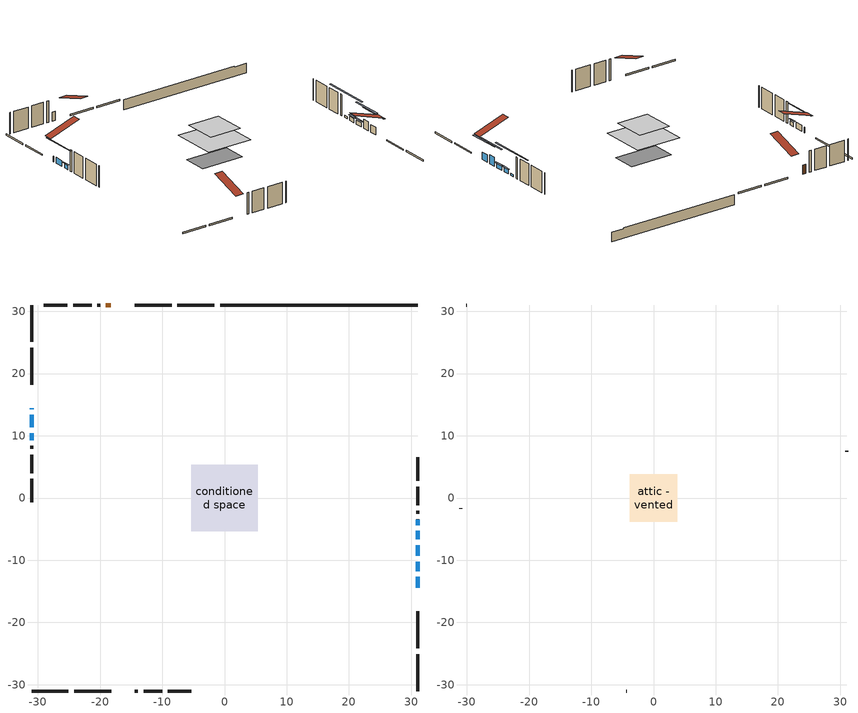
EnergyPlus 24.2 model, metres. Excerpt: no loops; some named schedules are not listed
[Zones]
conditioned space
 floor adiabatic (AdiabaticFloorConstruction): -5.37,-5.37 -5.37,5.37 5.37,5.37 5.37,-5.37 z2.75
 floor foundation (Slab1 construction): -5.1,-2.83 -5.1,2.83 5.1,2.83 5.1,-2.83 z-1.98
 wall outside (RimJoist1 construction): -1.62,31.01 -7.56,31.01 / -31.01,-31.01 -25.07,-31.01 / -31.01,31.01 -31.01,25.07 / 31.01,-31.01 31.01,-25.07 z0.31:0.61
 wall outside (RimJoist2 construction): -8.49,31.01 -14.44,31.01 / -24.14,-31.01 -18.19,-31.01 / -31.01,24.14 -31.01,18.19 / 31.01,-24.14 31.01,-18.19 z0.31:0.61
 wall outside (AdiabaticWallConstruction 1): -18.24,31.01 -19.05,31.01 z0.31:2.34
 wall outside (AdiabaticWallConstruction): -31.01,14.39 -31.01,14.3 z0.31:1.53; 31.01,-14.39 31.01,-12.69 z0.31:2.01; 31.01,-11.76 31.01,-10.23 z0.31:2.32; -31.01,13.37 -31.01,11.36 z0.31:1.63; 31.01,-9.31 31.01,-7.58 / 31.01,-6.65 31.01,-5.27 / -31.01,10.44 -31.01,9.29 z0.31:1.23; 31.01,-4.35 31.01,-3.45 z0.31:0.82
 wall outside (Wall1 construction): -19.98,31.01 -20.43,31.01 / -14.39,-31.01 -13.93,-31.01 / -31.01,8.36 -31.01,7.9 / 31.01,-2.53 31.01,-2.07 z0.31:5.19
 wall outside (Wall2 construction): -21.36,31.01 -24.34,31.01 / -13,-31.01 -10.02,-31.01 / -31.01,6.98 -31.01,4 / 31.01,-1.14 31.01,1.84 z0.31:5.19
 wall outside (Wall3 construction): -25.27,31.01 -29.04,31.01 / -9.09,-31.01 -5.32,-31.01 / -31.01,3.07 -31.01,-0.7 / 31.01,2.77 31.01,6.54 z0.31:5.19
 wall foundation (FoundationWall1 construction): -0.69,31.01,-1.98 -0.69,31.01,0.31 27.84,31.01,0.31 27.84,31.01,0.17 31.01,31.01,0.17 31.01,31.01,-1.98
 window (WindowConstruction 6): -31.01,14.39 -31.01,14.3 z0.31:1.53
 window (WindowConstruction): 31.01,-14.39 31.01,-12.69 z0.31:2.01
 window (WindowConstruction 1): 31.01,-11.76 31.01,-10.23 z0.31:2.32
 window (WindowConstruction 2): -31.01,13.37 -31.01,11.36 z0.31:1.63
 window (WindowConstruction 3): 31.01,-9.3 31.01,-7.58 z0.31:1.22
 window (WindowConstruction 4): 31.01,-6.65 31.01,-5.28 z0.31:1.22
 window (WindowConstruction 5): -31.01,10.43 -31.01,9.29 z0.31:1.22
 window (WindowConstruction 7): 31.01,-4.35 31.01,-3.46 z0.31:0.82
 door (Door): -18.24,31.01 -19.05,31.01 z0.31:2.34
 ceiling adiabatic (AdiabaticFloorConstruction): 5.37,-5.37 5.37,5.37 -5.37,5.37 -5.37,-5.37 z2.75
attic - vented
 floor to conditioned space (Floor1 construction Reversed): -3.79,-3.79 -3.79,3.79 3.79,3.79 3.79,-3.79 z5.19
 wall outside (Wall4 construction): -29.97,31.01 -30.08,31.01 / -4.39,-31.01 -4.28,-31.01 / -31.01,-1.63 -31.01,-1.74 / 31.01,7.47 31.01,7.58 z0.31:5.19
 roof outside (Roof1 construction): -17.31,31.01,5.19 -17.31,23.62,7.65 -15.36,23.62,7.65 -15.36,31.01,5.19; -15.32,-31.01,5.19 -15.32,-23.62,7.65 -17.26,-23.62,7.65 -17.26,-31.01,5.19; -31.01,15.32,5.19 -23.62,15.32,7.65 -23.62,17.26,7.65 -31.01,17.26,5.19; 31.01,-15.32,5.19 23.62,-15.32,7.65 23.62,-17.26,7.65 31.01,-17.26,5.19
shading: 31.01,-9.79 31.01,-17.29 31.31,-17.29 31.31,-9.79 z4.91; 31.01,-7.33 31.01,-14.66 31.31,-14.66 31.31,-7.33 z5.21; -31.01,8.01 -31.01,16.72 -31.16,16.72 -31.16,8.01 z4.98; 31.01,-7.28 31.01,-9.6 31.31,-9.6 31.31,-7.28 z1.52; 31.01,-4.98 31.01,-6.95 31.31,-6.95 31.31,-4.98 z1.52; -31.01,8.99 -31.01,10.73 -31.31,10.73 -31.31,8.99 z1.52; 31.01,1.72 31.01,-9.53 31.31,-9.53 31.31,1.72 z6
[Building]
Building 1: Terrain=Suburbs
[Site:Location]
Toronto City Centre_ON: Latitude {deg}=43.63; Longitude {deg}=-79.39; Time Zone {hr}=-5; Elevation {m}=77; Keep Site Location Information=Yes
[Site:GroundTemperature:Shallow]
5.01852, 3.26908, 3.12898, 3.95918, 7.29196, 10.6092, 13.4851, 15.3069, 15.4617, 13.9799, 11.1774, 7.9619
[Site:WaterMainsTemperature]
Calculation Method=Schedule; Temperature Schedule=mains temperature schedule
[Material] Roughness=Rough; Thermal Absorptance=0.9
Name | Thickness {m} | Conductivity {W/m-K} | Density {kg/m3} | Specific Heat {J/kg-K} | Solar Absorptance | Visible Absorptance
asphalt or fiberglass shingles | 0.00635 | 0.162714 | 1121.4 | 1465.45 | 0.4 | 0.4
ceiling loosefill ins | 0.169333 | 0.0480833 | 16.02 | 1046.75 | 0.7 | 0.7
ceiling stud and cavity | 0.1397 | 0.135851 | 65.682 | 1177.47 | 0.7 | 0.7
concrete 4.0 in. | 0.1016 | 1.803125 | 2242.8 | 837.4 | 0.7 | 0.7
concrete 8.0 in. | 0.2032 | 1.803125 | 2242.8 | 837.4 | 0.7 | 0.7
door material | 0.04445 | 0.0451087 | 512.64 | 1214.23 | 0.7 | 0.7
exterior vertical ins | 0.00218552 | 0.029427 | 32.04 | 1214.23 | 0.7 | 0.7
floor covering | 0.0127 | 0.0433444 | 54.468 | 1339.84 | 0.6 | 0.6
floor rigid ins; wall rigid ins | 0.512978 | 0.029427 | 32.04 | 1214.23 | 0.7 | 0.7
floor stud and cavity | 0.1397 | 1.75129 | 37.0049 | 1207.88 | 0.7 | 0.7
furniture material conditioned space 1 | 0.1524 | 0.115458 | 640.8 | 1214.23 | 0.6 | 0.6
gypsum board | 0.0127 | 0.160291 | 801 | 837.4 | 0.6 | 0.6
gypsum board 1 | 0.0127 | 0.160291 | 801 | 837.4 | 0.7 | 0.7
osb sheathing 0.5 in. | 0.0127 | 0.115458 | 512.64 | 1214.23 | 0.7 | 0.7
osb sheathing 0.75 in. | 0.01905 | 0.115458 | 512.64 | 1214.23 | 0.7 | 0.7
osb sheathing 2.0 in. | 0.0508 | 0.115458 | 512.64 | 1214.23 | 0.7 | 0.7
rim joist stud and cavity | 0.0508 | 0.0451784 | 125.044 | 1163.47 | 0.6 | 0.6
rim joist stud and cavity 1 | 0.0508 | 0.103237 | 50.32683 | 1063.81 | 0.6 | 0.6
wall stud and cavity | 0.1397 | 0.0959353 | 139.0536 | 1170.24 | 0.7 | 0.7
wall stud and cavity 1 | 0.1397 | 0.0747769 | 139.0536 | 1170.24 | 0.7 | 0.7
wall stud and cavity 2 | 0.1397 | 0.0839559 | 139.0536 | 1170.24 | 0.7 | 0.7
wall stud and cavity 3 | 0.0889 | 6.9971 | 50.32683 | 1063.81 | 0.6 | 0.6
wall stud and cavity 4 | 0.0889 | 0.380278 | 52.3479 | 1209.89 | 0.7 | 0.7
wall stud and cavity 5 | 0.0889 | 0.391764 | 83.0341 | 1211.67 | 0.7 | 0.7
wood siding | 0.0254 | 0.102417 | 544.68 | 1172.36 | 0.4 | 0.4
wood siding 1 | 0.00254 | 0.102417 | 544.68 | 1172.36 | 0.4 | 0.4
wood siding 2; wood siding 3; wood siding 4 | 0.0254 | 0.102417 | 544.68 | 1172.36 | 0.7 | 0.7
[WindowMaterial:SimpleGlazingSystem]
Name | U-Factor {W/m2-K} | Solar Heat Gain Coefficient
WindowMaterial | 2.38135 | 0.65
WindowMaterial 1 | 2.574973 | 0.54
WindowMaterial 2 | 2.44551 | 0.6
WindowMaterial 3 | 2.5727 | 0.54
WindowMaterial 4 | 2.609041 | 0.52
WindowMaterial 5 | 2.643109 | 0.5
WindowMaterial 6 | 6.04934 | 0.51
WindowMaterial 7 | 2.78165 | 0.41
[Construction]
AdiabaticFloorConstruction: floor stud and cavity, floor rigid ins, osb sheathing 0.75 in., floor covering
AdiabaticWallConstruction: wood siding 3, wall rigid ins, wall stud and cavity 4, gypsum board
AdiabaticWallConstruction 1: wood siding 4, wall rigid ins, wall stud and cavity 4, gypsum board
Door: door material
Floor1 construction Reversed: gypsum board, ceiling stud and cavity, ceiling loosefill ins
FoundationWall1 construction: concrete 8.0 in., gypsum board 1
furniture construction conditioned space 1: furniture material conditioned space 1
PartitionWallConstruction: gypsum board, wall stud and cavity 5, gypsum board
RimJoist1 construction: wood siding 2, osb sheathing 2.0 in., rim joist stud and cavity
RimJoist2 construction: wood siding 2, rim joist stud and cavity 1
Roof1 construction: asphalt or fiberglass shingles
Slab1 construction: concrete 4.0 in.
Wall1 construction: wood siding, osb sheathing 0.5 in., wall stud and cavity, gypsum board
Wall2 construction: wood siding, osb sheathing 0.5 in., wall stud and cavity 1, gypsum board
Wall3 construction: wood siding, osb sheathing 0.5 in., wall stud and cavity 2, gypsum board
Wall4 construction: wood siding 1, wall stud and cavity 3
WindowConstruction: WindowMaterial
WindowConstruction 1: WindowMaterial 1
WindowConstruction 2: WindowMaterial 2
WindowConstruction 3: WindowMaterial 3
WindowConstruction 4: WindowMaterial 4
WindowConstruction 5: WindowMaterial 5
WindowConstruction 6: WindowMaterial 6
WindowConstruction 7: WindowMaterial 7
[Zone] Multiplier=1; Part of Total Floor Area=Yes
Name | Volume {m3}
attic - vented | 23.04
conditioned space | 448.2
[Space]
Name | Zone | Volume {m3}
attic - vented 1 | attic - vented | 23.04
conditioned space 1 | conditioned space | 448.2
[ZoneInfiltration:EffectiveLeakageArea]
infil attic - vented 1: Zone or Space=attic - vented 1; Schedule=Always On Discrete; Effective Air Leakage Area {cm2}=2425.26; Stack Coefficient=0.00051047; Wind Coefficient=1.52653e-05
[ZoneMixing]
whole house fan mix: Zone or Space=attic - vented; Schedule=Always On Continuous; Design Flow Rate Calculation Method=Flow/Zone; Design Flow Rate {m3/s}=0; Source Zone or Space=conditioned space
[SurfaceProperty:ExposedFoundationPerimeter]
Slab1: Exposed Perimeter Calculation Method=TotalExposedPerimeter; Total Exposed Perimeter {m}=31.7
[InternalMass] Zone or ZoneList=conditioned space; Space or SpaceList=conditioned space 1
Name | Construction | Surface Area {m2}
furniture mass conditioned space 1 | furniture construction conditioned space 1 | 69.184
partition wall mass | PartitionWallConstruction | 172.96
[Lights]
interior lighting: Zone or ZoneList or Space or SpaceList=conditioned space 1; Schedule=interior lighting schedule; Design Level Calculation Method=LightingLevel; Lighting Level {W}=343.2; Return Air Fraction=0; Fraction Radiant=0.6; Fraction Visible=0.2; Fraction Replaceable=1
[People]
occupants: Zone or ZoneList or Space or SpaceList=conditioned space 1; Number of People Schedule=occupants schedule; Number of People Calculation Method=People; Number of People=3; Fraction Radiant=0.314171; Sensible Heat Fraction=0.56303; Activity Level Schedule=occupants activity schedule; Carbon Dioxide Generation Rate {m3/s-W}=0; Enable ASHRAE 55 Comfort Warnings=No; Mean Radiant Temperature Calculation Type=EnclosureAveraged
[ElectricEquipment] Zone or ZoneList or Space or SpaceList=conditioned space 1; Design Level Calculation Method=EquipmentLevel
Name | Schedule | Design Level {W} | Fraction Latent | Fraction Radiant | Fraction Lost
clothes dryer | clothes dryer schedule | 140.772 | 0.015 | 0.081 | 0.85
clothes washer | clothes washer schedule | 32.1985 | 0.03 | 0.162 | 0.7
cooking range | cooking range schedule | 215.147 | 0.08 | 0.432 | 0.2
dishwasher | dishwasher schedule | 66.8632 | 0.3 | 0.18 | 0.4
fridge | fridge schedule | 72.9452 | 0 | 0.6 | 0
mech vent bath fan 0 | mech vent bath fan 0 schedule | 50.2 | 0 | 0 | 1
mech vent bath fan 1 | mech vent bath fan 1 schedule | 50.2 | 0 | 0 | 1
mech vent house fan | mech vent house fan schedule | 0.95 | 0 | 0 | 1
mech vent house fan cfis | mech vent house fan cfis schedule | 0 | 0 | 0 | 0
mech vent range fan 0 | mech vent range fan 0 schedule | 57 | 0 | 0 | 1
misc plug loads | misc plug loads schedule | 494.7 | 0.045 | 0.513 | 0.1
whole house fan | Always On Discrete | 0 | 0 | 0 | 1
[OtherEquipment] Zone or ZoneList or Space or SpaceList=conditioned space 1; Design Level Calculation Method=EquipmentLevel
Name | Fuel Type | Schedule | Design Level {W} | Fraction Latent | Fraction Radiant | Fraction Lost
clothes dryer 1 | Electricity | clothes dryer schedule | 0 | 0.015 | 0.081 | 0.85
cooking range 1 | Electricity | cooking range schedule | 0 | 0.08 | 0.432 | 0.2
general water use latent | None | general water use schedule | 62.594 | 1 | 0 | 0
general water use sensible | None | general water use schedule | -61.6891 | 0 | 0.6 | 0
mech vent house fan latent load | None | Always On Discrete | 0 | 1 | 0 | 0
mech vent house fan sensible load | None | Always On Discrete | 0 | 0 | 0 | 0
water heater energy adjustment1 | NaturalGas | Always On Discrete | 0.01 | 0 | 0 | 1
[ZoneInfiltration:DesignFlowRate] Zone or ZoneList or Space or SpaceList=conditioned space 1; Schedule=Always On Discrete; Design Flow Rate Calculation Method=Flow/Zone; Design Flow Rate {m3/s}=0
infil flow; natural vent flow; whole house fan flow
[AvailabilityManager:Scheduled]
central ac and furnace airloop Availability Manager: Schedule=Always On Discrete
[Foundation:Kiva]
Foundation Kiva 1: Initial Indoor Air Temperature {C}=18; Wall Height Above Grade {m}=0.309982; Wall Depth Below Slab {m}=0.2032; Custom Block Material Name 1=exterior vertical ins; Custom Block Depth 1 {m}=2.28999; Custom Block X Position 1 {m}=0.2159; Custom Block Z Position 1 {m}=0
[Foundation:Kiva:Settings]
Soil Conductivity {W/m-K}=0.849921; Soil Density {kg/m3}=1842.3; Soil Specific Heat {J/kg-K}=418.7; Ground Solar Absorptivity=0.9; Ground Thermal Absorptivity=0.9; Ground Surface Roughness {m}=0.03; Far-Field Width {m}=40; Deep-Ground Boundary Condition=ZeroFlux; Deep-Ground Depth {m}=40; Minimum Cell Dimension {m}=0.2; Maximum Cell Growth Coefficient=3; Simulation Timestep=Timestep
[Exterior:Lights]
exterior lighting: Schedule=exterior lighting schedule; Design Level {W}=75.6
[EnergyManagementSystem:GlobalVariable]
central_ac_and_furnace_airloop_Fan_RTF
infil_program_Qfan
infil_program_Qinf
natural_vent_program_Qnv
natural_vent_program_Qwhf
[EnergyManagementSystem:Sensor]
Name | Output:Variable or Output:Meter Index Key | Output:Variable or Output:Meter
airflow_gain | infil flow | Infiltration Sensible Heat Gain Energy
airflow_gain_1 | natural vent flow | Infiltration Sensible Heat Gain Energy
airflow_gain_2 | whole house fan flow | Infiltration Sensible Heat Gain Energy
airflow_loss | infil flow | Infiltration Sensible Heat Loss Energy
airflow_loss_1 | natural vent flow | Infiltration Sensible Heat Loss Energy
airflow_loss_2 | whole house fan flow | Infiltration Sensible Heat Loss Energy
clg_load_cond |  | Cooling:EnergyTransfer:Zone:CONDITIONED SPACE
clg_sp_s; clg_sp_s_1 | cooling setpoint | Schedule Value
clothes_dryer_exhaust_0_sch_s | clothes dryer exhaust 0 schedule | Schedule Value
cool_season | cooling season schedule | Schedule Value
htg_load_cond |  | Heating:EnergyTransfer:Zone:CONDITIONED SPACE
htg_sp_s; htg_sp_s_1 | heating setpoint | Schedule Value
ig_ee_conv | clothes dryer | Electric Equipment Convective Heating Energy
ig_ee_conv_2 | cooking range | Electric Equipment Convective Heating Energy
ig_ee_conv_4 | fridge | Electric Equipment Convective Heating Energy
ig_ee_conv_5 | misc plug loads | Electric Equipment Convective Heating Energy
ig_ee_conv_6 | whole house fan | Electric Equipment Convective Heating Energy
ig_ee_rad | clothes dryer | Electric Equipment Radiant Heating Energy
ig_ee_rad_2 | cooking range | Electric Equipment Radiant Heating Energy
ig_ee_rad_4 | fridge | Electric Equipment Radiant Heating Energy
ig_ee_rad_5 | misc plug loads | Electric Equipment Radiant Heating Energy
ig_ee_rad_6 | whole house fan | Electric Equipment Radiant Heating Energy
ig_lgt_conv | interior lighting | Lights Convective Heating Energy
ig_lgt_rad | interior lighting | Lights Radiant Heating Energy
ig_lgt_vis | interior lighting | Lights Visible Radiation Heating Energy
ig_oe_conv | clothes dryer 1 | Other Equipment Convective Heating Energy
ig_oe_conv_1 | cooking range 1 | Other Equipment Convective Heating Energy
ig_oe_conv_2 | general water use latent | Other Equipment Convective Heating Energy
ig_oe_conv_3 | general water use sensible | Other Equipment Convective Heating Energy
ig_oe_conv_4 | water heater energy adjustment1 | Other Equipment Convective Heating Energy
ig_oe_rad | clothes dryer 1 | Other Equipment Radiant Heating Energy
ig_oe_rad_1 | cooking range 1 | Other Equipment Radiant Heating Energy
ig_oe_rad_2 | general water use latent | Other Equipment Radiant Heating Energy
ig_oe_rad_3 | general water use sensible | Other Equipment Radiant Heating Energy
ig_oe_rad_4 | water heater energy adjustment1 | Other Equipment Radiant Heating Energy
ig_ppl_conv | occupants | People Convective Heating Energy
ig_ppl_rad | occupants | People Radiant Heating Energy
im_conv | furniture mass conditioned space 1 | Surface Inside Face Convection Heat Gain Energy
im_conv_1 | partition wall mass | Surface Inside Face Convection Heat Gain Energy
im_ig | furniture mass conditioned space 1 | Surface Inside Face Internal Gains Radiation Heat Gain Energy
im_ig_1 | partition wall mass | Surface Inside Face Internal Gains Radiation Heat Gain Energy
im_lgt | furniture mass conditioned space 1 | Surface Inside Face Lights Radiation Heat Gain Energy
im_lgt_1 | partition wall mass | Surface Inside Face Lights Radiation Heat Gain Energy
im_sol | furniture mass conditioned space 1 | Surface Inside Face Solar Radiation Heat Gain Energy
im_sol_1 | partition wall mass | Surface Inside Face Solar Radiation Heat Gain Energy
im_surf | furniture mass conditioned space 1 | Surface Inside Face Net Surface Thermal Radiation Heat Gain Energy
im_surf_1 | partition wall mass | Surface Inside Face Net Surface Thermal Radiation Heat Gain Energy
mech_vent_bath_fan_0_sch_s | mech vent bath fan 0 schedule | Schedule Value
mech_vent_bath_fan_1_sch_s | mech vent bath fan 1 schedule | Schedule Value
mech_vent_range_fan_0_sch_s | mech vent range fan 0 schedule | Schedule Value
mv_conv | mech vent bath fan 0 | Electric Equipment Convective Heating Energy
mv_conv_1 | mech vent bath fan 1 | Electric Equipment Convective Heating Energy
mv_conv_2 | mech vent house fan | Electric Equipment Convective Heating Energy
mv_conv_3 | mech vent house fan cfis | Electric Equipment Convective Heating Energy
mv_conv_4 | mech vent range fan 0 | Electric Equipment Convective Heating Energy
mv_conv_5 | mech vent house fan latent load | Other Equipment Convective Heating Energy
mv_conv_6 | mech vent house fan sensible load | Other Equipment Convective Heating Energy
mv_rad | mech vent bath fan 0 | Electric Equipment Radiant Heating Energy
mv_rad_1 | mech vent bath fan 1 | Electric Equipment Radiant Heating Energy
mv_rad_2 | mech vent house fan | Electric Equipment Radiant Heating Energy
mv_rad_3 | mech vent house fan cfis | Electric Equipment Radiant Heating Energy
mv_rad_4 | mech vent range fan 0 | Electric Equipment Radiant Heating Energy
mv_rad_5 | mech vent house fan latent load | Other Equipment Radiant Heating Energy
mv_rad_6 | mech vent house fan sensible load | Other Equipment Radiant Heating Energy
natural_vent_s | natural vent schedule | Schedule Value
out_pb_s |  | Site Outdoor Air Barometric Pressure
out_wt_s |  | Site Outdoor Air Humidity Ratio
site_vw_s |  | Site Wind Speed
ss_back_out | Window1 | Surface Window Shortwave from Zone Back Out Window Heat Transfer Rate
ss_back_out_1 | Window2 | Surface Window Shortwave from Zone Back Out Window Heat Transfer Rate
ss_back_out_2 | Window3 | Surface Window Shortwave from Zone Back Out Window Heat Transfer Rate
ss_back_out_3 | Window4 | Surface Window Shortwave from Zone Back Out Window Heat Transfer Rate
ss_back_out_4 | Window5 | Surface Window Shortwave from Zone Back Out Window Heat Transfer Rate
ss_back_out_5 | Window6 | Surface Window Shortwave from Zone Back Out Window Heat Transfer Rate
ss_back_out_6 | Window7 | Surface Window Shortwave from Zone Back Out Window Heat Transfer Rate
ss_back_out_7 | Window8 | Surface Window Shortwave from Zone Back Out Window Heat Transfer Rate
ss_conv | Door1 | Surface Inside Face Convection Heat Gain Energy
ss_conv_1 | Window1 | Surface Inside Face Convection Heat Gain Energy
ss_conv_2 | Window2 | Surface Inside Face Convection Heat Gain Energy
ss_conv_3 | Window3 | Surface Inside Face Convection Heat Gain Energy
ss_conv_4 | Window4 | Surface Inside Face Convection Heat Gain Energy
ss_conv_5 | Window5 | Surface Inside Face Convection Heat Gain Energy
ss_conv_6 | Window6 | Surface Inside Face Convection Heat Gain Energy
ss_conv_7 | Window7 | Surface Inside Face Convection Heat Gain Energy
ss_conv_8 | Window8 | Surface Inside Face Convection Heat Gain Energy
ss_ig | Door1 | Surface Inside Face Internal Gains Radiation Heat Gain Energy
ss_ig_1 | Window1 | Surface Inside Face Internal Gains Radiation Heat Gain Energy
ss_ig_2 | Window2 | Surface Inside Face Internal Gains Radiation Heat Gain Energy
ss_ig_3 | Window3 | Surface Inside Face Internal Gains Radiation Heat Gain Energy
ss_ig_4 | Window4 | Surface Inside Face Internal Gains Radiation Heat Gain Energy
ss_ig_5 | Window5 | Surface Inside Face Internal Gains Radiation Heat Gain Energy
ss_ig_6 | Window6 | Surface Inside Face Internal Gains Radiation Heat Gain Energy
ss_ig_7 | Window7 | Surface Inside Face Internal Gains Radiation Heat Gain Energy
ss_ig_8 | Window8 | Surface Inside Face Internal Gains Radiation Heat Gain Energy
ss_lgt | Door1 | Surface Inside Face Lights Radiation Heat Gain Energy
ss_sol | Door1 | Surface Inside Face Solar Radiation Heat Gain Energy
ss_surf | Door1 | Surface Inside Face Net Surface Thermal Radiation Heat Gain Energy
ss_surf_1 | Window1 | Surface Inside Face Net Surface Thermal Radiation Heat Gain Energy
ss_surf_2 | Window2 | Surface Inside Face Net Surface Thermal Radiation Heat Gain Energy
ss_surf_3 | Window3 | Surface Inside Face Net Surface Thermal Radiation Heat Gain Energy
ss_surf_4 | Window4 | Surface Inside Face Net Surface Thermal Radiation Heat Gain Energy
ss_surf_5 | Window5 | Surface Inside Face Net Surface Thermal Radiation Heat Gain Energy
ss_surf_6 | Window6 | Surface Inside Face Net Surface Thermal Radiation Heat Gain Energy
ss_surf_7 | Window7 | Surface Inside Face Net Surface Thermal Radiation Heat Gain Energy
ss_surf_8 | Window8 | Surface Inside Face Net Surface Thermal Radiation Heat Gain Energy
ss_trans_in | Window1 | Surface Window Transmitted Solar Radiation Rate
ss_trans_in_1 | Window2 | Surface Window Transmitted Solar Radiation Rate
ss_trans_in_2 | Window3 | Surface Window Transmitted Solar Radiation Rate
ss_trans_in_3 | Window4 | Surface Window Transmitted Solar Radiation Rate
ss_trans_in_4 | Window5 | Surface Window Transmitted Solar Radiation Rate
ss_trans_in_5 | Window6 | Surface Window Transmitted Solar Radiation Rate
ss_trans_in_6 | Window7 | Surface Window Transmitted Solar Radiation Rate
ss_trans_in_7 | Window8 | Surface Window Transmitted Solar Radiation Rate
ss_trans_out | Window1 | Surface Inside Face Initial Transmitted Diffuse Transmitted Out Window Solar Radiation Rate
ss_trans_out_1 | Window2 | Surface Inside Face Initial Transmitted Diffuse Transmitted Out Window Solar Radiation Rate
ss_trans_out_2 | Window3 | Surface Inside Face Initial Transmitted Diffuse Transmitted Out Window Solar Radiation Rate
ss_trans_out_3 | Window4 | Surface Inside Face Initial Transmitted Diffuse Transmitted Out Window Solar Radiation Rate
ss_trans_out_4 | Window5 | Surface Inside Face Initial Transmitted Diffuse Transmitted Out Window Solar Radiation Rate
ss_trans_out_5 | Window6 | Surface Inside Face Initial Transmitted Diffuse Transmitted Out Window Solar Radiation Rate
ss_trans_out_6 | Window7 | Surface Inside Face Initial Transmitted Diffuse Transmitted Out Window Solar Radiation Rate
ss_trans_out_7 | Window8 | Surface Inside Face Initial Transmitted Diffuse Transmitted Out Window Solar Radiation Rate
s_conv | Floor1 | Surface Inside Face Convection Heat Gain Energy
s_conv_1 | FoundationWall1 | Surface Inside Face Convection Heat Gain Energy
s_conv_10 | RimJoist2:270 | Surface Inside Face Convection Heat Gain Energy
s_conv_11 | RimJoist2:90 | Surface Inside Face Convection Heat Gain Energy
s_conv_12 | Slab1 | Surface Inside Face Convection Heat Gain Energy
s_conv_13 | Wall1:0 | Surface Inside Face Convection Heat Gain Energy
s_conv_14 | Wall1:180 | Surface Inside Face Convection Heat Gain Energy
s_conv_15 | Wall1:270 | Surface Inside Face Convection Heat Gain Energy
s_conv_16 | Wall1:90 | Surface Inside Face Convection Heat Gain Energy
s_conv_17 | Wall2:0 | Surface Inside Face Convection Heat Gain Energy
s_conv_18 | Wall2:180 | Surface Inside Face Convection Heat Gain Energy
s_conv_19 | Wall2:270 | Surface Inside Face Convection Heat Gain Energy
s_conv_2 | inferred conditioned ceiling | Surface Inside Face Convection Heat Gain Energy
s_conv_20 | Wall2:90 | Surface Inside Face Convection Heat Gain Energy
s_conv_21 | Wall3:0 | Surface Inside Face Convection Heat Gain Energy
s_conv_22 | Wall3:180 | Surface Inside Face Convection Heat Gain Energy
s_conv_23 | Wall3:270 | Surface Inside Face Convection Heat Gain Energy
s_conv_24 | Wall3:90 | Surface Inside Face Convection Heat Gain Energy
s_conv_3 | inferred conditioned floor | Surface Inside Face Convection Heat Gain Energy
s_conv_4 | RimJoist1:0 | Surface Inside Face Convection Heat Gain Energy
s_conv_5 | RimJoist1:180 | Surface Inside Face Convection Heat Gain Energy
s_conv_6 | RimJoist1:270 | Surface Inside Face Convection Heat Gain Energy
s_conv_7 | RimJoist1:90 | Surface Inside Face Convection Heat Gain Energy
s_conv_8 | RimJoist2:0 | Surface Inside Face Convection Heat Gain Energy
s_conv_9 | RimJoist2:180 | Surface Inside Face Convection Heat Gain Energy
s_ig | Floor1 | Surface Inside Face Internal Gains Radiation Heat Gain Energy
s_ig_1 | FoundationWall1 | Surface Inside Face Internal Gains Radiation Heat Gain Energy
s_ig_10 | RimJoist2:270 | Surface Inside Face Internal Gains Radiation Heat Gain Energy
s_ig_11 | RimJoist2:90 | Surface Inside Face Internal Gains Radiation Heat Gain Energy
s_ig_12 | Slab1 | Surface Inside Face Internal Gains Radiation Heat Gain Energy
s_ig_13 | Wall1:0 | Surface Inside Face Internal Gains Radiation Heat Gain Energy
